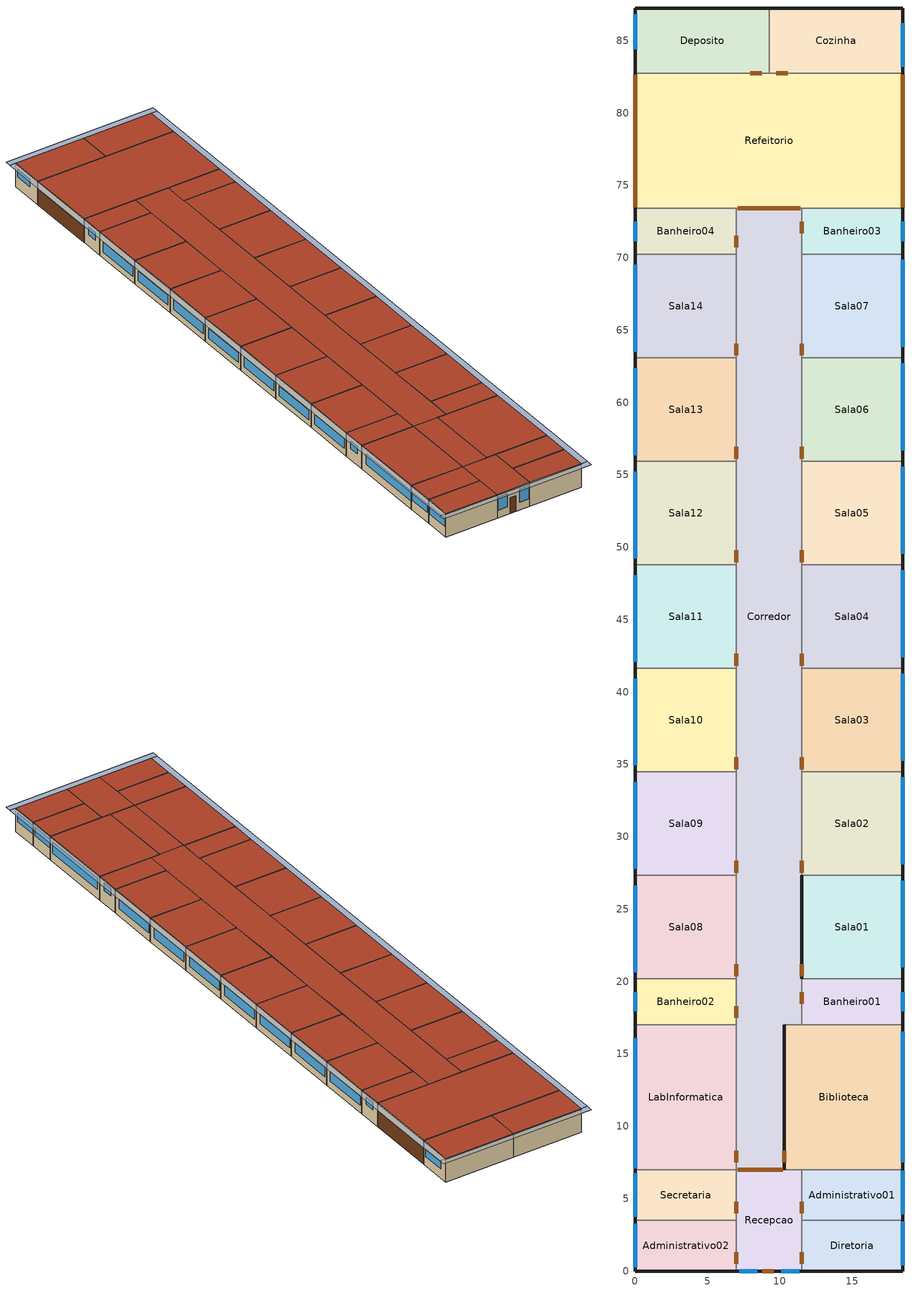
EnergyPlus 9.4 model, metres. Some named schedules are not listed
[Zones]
Administrativo01
 floor othersideconditionsmodel (Laje): 18.5,7 18.5,3.5 11.5,3.5 11.5,7 z0
 wall outside (Parede): 18.5,3.5 18.5,7 z0:3.2
 wall to Diretoria (Parede): 11.5,3.5 18.5,3.5 z0:3.2
 wall to Recepcao (Parede): 11.5,7 11.5,3.5 z0:3.2
 wall to Biblioteca (Parede): 18.5,7 11.5,7 z0:3.2
 window (VidroSimples): 18.5,3.91 18.5,6.91 z1.62:2.74
 door inside (PortaMadeira): 11.5,4.8 11.5,4 z0:2.1
 roof outside (Cobertura): 18.5,3.5 18.5,7 11.5,7 11.5,3.5 z3.2
Administrativo02
 floor othersideconditionsmodel (Laje): 7,3.5 7,0 0,0 0,3.5 z0
 wall outside (Parede): 0,3.5 0,0 7,0 z0:3.2
 wall to Recepcao (Parede): 7,0 7,3.5 z0:3.2
 wall to Secretaria (Parede): 7,3.5 0,3.5 z0:3.2
 window (VidroSimples): 0,3.25 0,0.25 z1.32:2.44
 door inside (PortaMadeira): 7,0.5 7,1.3 z0:2.1
 roof outside (Cobertura): 7,0 7,3.5 0,3.5 0,0 z3.2
Banheiro01
 floor othersideconditionsmodel (Laje): 18.5,20.18 18.5,17 11.5,17 11.5,20.18 z0
 wall outside (Parede): 18.5,17 18.5,20.18 z0:3.2
 wall to Biblioteca (Parede): 11.5,17 18.5,17 z0:3.2
 wall to Corredor (Parede): 11.5,20.18 11.5,17 z0:3.2
 wall to Sala01 (Parede): 18.5,20.18 11.5,20.18 z0:3.2
 window (VidroSimples): 18.5,17.93 18.5,19.25 z1.78:2.78
 door inside (PortaMadeira): 11.5,19.26 11.5,18.46 z0:2.1
 roof outside (Cobertura): 18.5,17 18.5,20.18 11.5,20.18 11.5,17 z3.2
Banheiro02
 floor othersideconditionsmodel (Laje): 7,20.18 7,17 0,17 0,20.18 z0
 wall outside (Parede): 0,20.18 0,17 z0:3.2
 wall to LabInformatica (Parede): 0,17 7,17 z0:3.2
 wall to Sala08 (Parede): 7,20.18 0,20.18 z0:3.2
 wall to Corredor (Parede): 7,17 7,20.18 z0:3.2
 window (VidroSimples): 0,19.25 0,17.93 z1.53:2.53
 door inside (PortaMadeira): 7,17.5 7,18.3 z0:2.1
 roof outside (Cobertura): 7,17 7,20.18 0,20.18 0,17 z3.2
Banheiro03
 floor othersideconditionsmodel (Laje): 18.5,73.41 18.5,70.23 11.5,70.23 11.5,73.41 z0
 wall outside (Parede): 18.5,70.23 18.5,73.41 z0:3.2
 wall to Sala07 (Parede): 11.5,70.23 18.5,70.23 z0:3.2
 wall to Corredor (Parede): 11.5,73.41 11.5,70.23 z0:3.2
 wall to Refeitorio (Parede): 18.5,73.41 11.5,73.41 z0:3.2
 window (VidroSimples): 18.5,71.16 18.5,72.48 z1.78:2.78
 door inside (PortaMadeira): 11.5,72.49 11.5,71.69 z0:2.1
 roof outside (Cobertura): 18.5,70.23 18.5,73.41 11.5,73.41 11.5,70.23 z3.2
Banheiro04
 floor othersideconditionsmodel (Laje): 7,73.41 7,70.23 0,70.23 0,73.41 z0
 wall outside (Parede): 0,73.41 0,70.23 z0:3.2
 wall to Sala14 (Parede): 0,70.23 7,70.23 z0:3.2
 wall to Refeitorio (Parede): 7,73.41 0,73.41 z0:3.2
 wall to Corredor (Parede): 7,70.23 7,73.41 z0:3.2
 window (VidroSimples): 0,72.48 0,71.16 z1.53:2.53
 door inside (PortaMadeira): 7,70.73 7,71.53 z0:2.1
 roof outside (Cobertura): 7,70.23 7,73.41 0,73.41 0,70.23 z3.2
Biblioteca
 floor othersideconditionsmodel (Laje): 18.5,17 18.5,7 10.3,7 10.3,17 z0
 wall outside (Parede): 18.5,7 18.5,17 / 10.3,17 10.3,7 z0:3.2
 wall to Corredor (Parede): 11.5,17 10.3,17 10.3,7 z0:3.2
 wall to Recepcao (Parede): 10.3,7 11.5,7 z0:3.2
 window (VidroSimples): 18.5,7.52 18.5,16.52 z1.19:2.69
 door inside (PortaMadeira): 10.3,8.3 10.3,7.5 z0:2.1
 roof outside (Cobertura): 18.5,7 18.5,17 10.3,17 10.3,7 z3.2
Corredor
 floor othersideconditionsmodel (Laje): 7,17 7,73.41 11.5,73.41 11.5,17 z0; 7,7 7,17 10.3,17 10.3,7 z0
 wall to Sala08 (Parede): 7,27.33 7,20.18 z0:3.2
 wall to Refeitorio (Parede): 11.5,73.41 7,73.41 z0:3.2
 wall to Sala04 (Parede): 11.5,41.63 11.5,48.78 z0:3.2
 wall to Sala01 (Parede): 11.5,20.18 11.5,27.33 z0:3.2
 wall to Sala12 (Parede): 7,55.93 7,48.78 z0:3.2
 wall to Recepcao (Parede): 7,7 10.3,7 z0:3.2
 wall to Sala11 (Parede): 7,48.78 7,41.63 z0:3.2
 wall to Sala10 (Parede): 7,41.63 7,34.48 z0:3.2
 wall to Sala07 (Parede): 11.5,63.08 11.5,70.23 z0:3.2
 wall to Sala02 (Parede): 11.5,27.33 11.5,34.48 z0:3.2
 wall to Sala06 (Parede): 11.5,55.93 11.5,63.08 z0:3.2
 wall to Sala05 (Parede): 11.5,48.78 11.5,55.93 z0:3.2
 wall to Sala03 (Parede): 11.5,34.48 11.5,41.63 z0:3.2
 wall to Sala09 (Parede): 7,34.48 7,27.33 z0:3.2
 wall to Sala13 (Parede): 7,63.08 7,55.93 z0:3.2
 wall to LabInformatica (Parede): 7,17 7,7 z0:3.2
 wall to Sala14 (Parede): 7,70.23 7,63.08 z0:3.2
 door inside (PortaMadeira): 7,21.18 7,20.38 / 11.4,73.41 7.1,73.41 / 11.5,41.83 11.5,42.63 / 11.5,20.38 11.5,21.18 / 7,49.78 7,48.98 / 7.1,7 10.2,7 / 7,42.63 7,41.83 / 7,35.48 7,34.68 / 11.5,63.28 11.5,64.08 / 11.5,27.53 11.5,28.33 / 11.5,56.13 11.5,56.93 / 11.5,48.98 11.5,49.78 / 11.5,34.68 11.5,35.48 / 7,28.33 7,27.53 / 7,56.93 7,56.13 / 7,8.3 7,7.5 / 7,64.08 7,63.28 z0:2.1
 roof outside (Cobertura): 11.5,17 11.5,73.41 7,73.41 7,17 z3.2; 10.3,7 10.3,17 7,17 7,7 z3.2
Cozinha
 floor othersideconditionsmodel (Laje): 18.5,87.26 18.5,82.76 9.25,82.76 9.25,87.26 z0
 wall outside (Parede): 18.5,82.76 18.5,87.26 9.25,87.26 z0:3.2
 wall to Deposito (Parede): 9.25,87.26 9.25,82.76 z0:3.2
 wall to Refeitorio (Parede): 9.25,82.76 18.5,82.76 z0:3.2
 window (VidroSimples): 18.5,83.2 18.5,86.2 z1.26:2.26
 door inside (PortaMadeira): 9.75,82.76 10.55,82.76 z0:2.1
 roof outside (Cobertura): 18.5,82.76 18.5,87.26 9.25,87.26 9.25,82.76 z3.2
Deposito
 floor othersideconditionsmodel (Laje): 9.25,87.26 9.25,82.76 0,82.76 0,87.26 z0
 wall outside (Parede): 9.25,87.26 0,87.26 0,82.76 z0:3.2
 wall to Refeitorio (Parede): 0,82.76 9.25,82.76 z0:3.2
 window (VidroSimples): 0,86.84 0,84.39 z1.6:2.6
 door inside (PortaMadeira): 7.95,82.76 8.75,82.76 z0:2.1
 roof outside (Cobertura): 9.25,82.76 9.25,87.26 0,87.26 0,82.76 z3.2
Diretoria
 floor othersideconditionsmodel (Laje): 18.5,3.5 18.5,0 11.5,0 11.5,3.5 z0
 wall outside (Parede): 11.5,0 18.5,0 18.5,3.5 z0:3.2
 wall to Recepcao (Parede): 11.5,3.5 11.5,0 z0:3.2
 window (VidroSimples): 18.5,0.41 18.5,3.41 z1.62:2.74
 door inside (PortaMadeira): 11.5,1.3 11.5,0.5 z0:2.1
 roof outside (Cobertura): 18.5,0 18.5,3.5 11.5,3.5 11.5,0 z3.2
LabInformatica
 floor othersideconditionsmodel (Laje): 7,17 7,7 0,7 0,17 z0
 wall outside (Parede): 0,17 0,7 z0:3.2
 wall to Secretaria (Parede): 0,7 7,7 z0:3.2
 window (VidroSimples): 0,16.09 0,7.09 z1.1:2.46
 roof outside (Cobertura): 7,7 7,17 0,17 0,7 z3.2
Recepcao
 floor othersideconditionsmodel (Laje): 11.5,7 11.5,0 7,0 7,7 z0
 wall outside (Parede): 7,0 11.5,0 z0:3.2
 wall to Secretaria (Parede): 7,7 7,3.5 z0:3.2
 window (VidroSimples): 10.1,0 11.34,0 / 7.19,0 8.43,0 z1.04:2.79
 door (PortaMadeira): 8.79,0 9.59,0 z0:2.1
 door inside (PortaMadeira): 7,4.8 7,4 z0:2.1
 roof outside (Cobertura): 11.5,0 11.5,7 7,7 7,0 z3.2
Refeitorio
 floor othersideconditionsmodel (Laje): 18.5,82.76 18.5,73.41 0,73.41 0,82.76 z0
 wall outside (Parede): 0,82.76 0,73.41 / 18.5,73.41 18.5,82.76 z0:3.2
 door (PortaMadeira): 0,82.66 0,73.51 / 18.5,73.51 18.5,82.66 z0:2.1
 door inside (PortaMadeira): 8.75,82.76 7.95,82.76 z0:2.1
 roof outside (Cobertura): 18.5,73.41 18.5,82.76 0,82.76 0,73.41 z3.2
Sala01
 floor othersideconditionsmodel (Laje): 18.5,27.33 18.5,20.18 11.5,20.18 11.5,27.33 z0
 wall outside (Parede): 18.5,20.18 18.5,27.33 / 11.5,27.33 11.5,20.18 z0:3.2
 wall to Sala02 (Parede): 18.5,27.33 11.5,27.33 z0:3.2
 window (VidroSimples): 18.5,20.97 18.5,26.97 z0.96:2.26
 roof outside (Cobertura): 18.5,20.18 18.5,27.33 11.5,27.33 11.5,20.18 z3.2
Sala02
 floor othersideconditionsmodel (Laje): 18.5,34.48 18.5,27.33 11.5,27.33 11.5,34.48 z0
 wall outside (Parede): 18.5,27.33 18.5,34.48 z0:3.2
 wall to Sala03 (Parede): 18.5,34.48 11.5,34.48 z0:3.2
 window (VidroSimples): 18.5,28.12 18.5,34.12 z0.96:2.26
 roof outside (Cobertura): 18.5,27.33 18.5,34.48 11.5,34.48 11.5,27.33 z3.2
Sala03
 floor othersideconditionsmodel (Laje): 18.5,41.63 18.5,34.48 11.5,34.48 11.5,41.63 z0
 wall outside (Parede): 18.5,34.48 18.5,41.63 z0:3.2
 wall to Sala04 (Parede): 18.5,41.63 11.5,41.63 z0:3.2
 window (VidroSimples): 18.5,35.27 18.5,41.27 z0.96:2.26
 roof outside (Cobertura): 18.5,34.48 18.5,41.63 11.5,41.63 11.5,34.48 z3.2
Sala04
 floor othersideconditionsmodel (Laje): 18.5,48.78 18.5,41.63 11.5,41.63 11.5,48.78 z0
 wall outside (Parede): 18.5,41.63 18.5,48.78 z0:3.2
 wall to Sala05 (Parede): 18.5,48.78 11.5,48.78 z0:3.2
 window (VidroSimples): 18.5,42.42 18.5,48.42 z0.96:2.26
 roof outside (Cobertura): 18.5,41.63 18.5,48.78 11.5,48.78 11.5,41.63 z3.2
Sala05
 floor othersideconditionsmodel (Laje): 18.5,55.93 18.5,48.78 11.5,48.78 11.5,55.93 z0
 wall outside (Parede): 18.5,48.78 18.5,55.93 z0:3.2
 wall to Sala06 (Parede): 18.5,55.93 11.5,55.93 z0:3.2
 window (VidroSimples): 18.5,49.57 18.5,55.57 z0.96:2.26
 roof outside (Cobertura): 18.5,48.78 18.5,55.93 11.5,55.93 11.5,48.78 z3.2
Sala06
 floor othersideconditionsmodel (Laje): 18.5,63.08 18.5,55.93 11.5,55.93 11.5,63.08 z0
 wall outside (Parede): 18.5,55.93 18.5,63.08 z0:3.2
 wall to Sala07 (Parede): 18.5,63.08 11.5,63.08 z0:3.2
 window (VidroSimples): 18.5,56.72 18.5,62.72 z0.96:2.26
 roof outside (Cobertura): 18.5,55.93 18.5,63.08 11.5,63.08 11.5,55.93 z3.2
Sala07
 floor othersideconditionsmodel (Laje): 18.5,70.23 18.5,63.08 11.5,63.08 11.5,70.23 z0
 wall outside (Parede): 18.5,63.08 18.5,70.23 z0:3.2
 window (VidroSimples): 18.5,63.87 18.5,69.87 z0.96:2.26
 roof outside (Cobertura): 18.5,63.08 18.5,70.23 11.5,70.23 11.5,63.08 z3.2
Sala08
 floor othersideconditionsmodel (Laje): 7,27.33 7,20.18 0,20.18 0,27.33 z0
 wall outside (Parede): 0,27.33 0,20.18 z0:3.2
 wall to Sala09 (Parede): 7,27.33 0,27.33 z0:3.2
 window (VidroSimples): 0,26.63 0,20.63 z0.8:2.1
 roof outside (Cobertura): 7,20.18 7,27.33 0,27.33 0,20.18 z3.2
Sala09
 floor othersideconditionsmodel (Laje): 7,34.48 7,27.33 0,27.33 0,34.48 z0
 wall outside (Parede): 0,34.48 0,27.33 z0:3.2
 wall to Sala10 (Parede): 7,34.48 0,34.48 z0:3.2
 window (VidroSimples): 0,33.78 0,27.78 z0.8:2.1
 roof outside (Cobertura): 7,27.33 7,34.48 0,34.48 0,27.33 z3.2
Sala10
 floor othersideconditionsmodel (Laje): 7,41.63 7,34.48 0,34.48 0,41.63 z0
 wall outside (Parede): 0,41.63 0,34.48 z0:3.2
 wall to Sala11 (Parede): 7,41.63 0,41.63 z0:3.2
 window (VidroSimples): 0,40.93 0,34.93 z0.8:2.1
 roof outside (Cobertura): 7,34.48 7,41.63 0,41.63 0,34.48 z3.2
Sala11
 floor othersideconditionsmodel (Laje): 7,48.78 7,41.63 0,41.63 0,48.78 z0
 wall outside (Parede): 0,48.78 0,41.63 z0:3.2
 wall to Sala12 (Parede): 7,48.78 0,48.78 z0:3.2
 window (VidroSimples): 0,48.08 0,42.08 z0.8:2.1
 roof outside (Cobertura): 7,41.63 7,48.78 0,48.78 0,41.63 z3.2
Sala12
 floor othersideconditionsmodel (Laje): 7,55.93 7,48.78 0,48.78 0,55.93 z0
 wall outside (Parede): 0,55.93 0,48.78 z0:3.2
 wall to Sala13 (Parede): 7,55.93 0,55.93 z0:3.2
 window (VidroSimples): 0,55.23 0,49.23 z0.8:2.1
 roof outside (Cobertura): 7,48.78 7,55.93 0,55.93 0,48.78 z3.2
Sala13
 floor othersideconditionsmodel (Laje): 7,63.08 7,55.93 0,55.93 0,63.08 z0
 wall outside (Parede): 0,63.08 0,55.93 z0:3.2
 wall to Sala14 (Parede): 7,63.08 0,63.08 z0:3.2
 window (VidroSimples): 0,62.38 0,56.38 z0.8:2.1
 roof outside (Cobertura): 7,55.93 7,63.08 0,63.08 0,55.93 z3.2
Sala14
 floor othersideconditionsmodel (Laje): 7,70.23 7,63.08 0,63.08 0,70.23 z0
 wall outside (Parede): 0,70.23 0,63.08 z0:3.2
 window (VidroSimples): 0,69.53 0,63.53 z0.8:2.1
 roof outside (Cobertura): 7,63.08 7,70.23 0,70.23 0,63.08 z3.2
Secretaria
 floor othersideconditionsmodel (Laje): 7,7 7,3.5 0,3.5 0,7 z0
 wall outside (Parede): 0,7 0,3.5 z0:3.2
 window (VidroSimples): 0,6.75 0,3.75 z1.32:2.44
 roof outside (Cobertura): 7,3.5 7,7 0,7 0,3.5 z3.2
shading: 19.3,0 19.3,87.26 18.5,87.26 18.5,0 z3.2; 0,0 0,87.26 -0.8,87.26 -0.8,0 z3.2; 19.3,-0.8 19.3,0 -0.8,0 -0.8,-0.8 z3.2; 19.3,87.26 19.3,88.06 -0.8,88.06 -0.8,87.26 z3.2
[Building]
Educational: North Axis {deg}=0; Terrain=City; Loads Convergence Tolerance Value {W}=0.04; Temperature Convergence Tolerance Value {deltaC}=0.4; Solar Distribution=FullInteriorAndExteriorWithReflections; Maximum Number of Warmup Days=25; Minimum Number of Warmup Days=6
[Site:Location]
Florianopolis: Latitude {deg}=-27.6; Longitude {deg}=-48.55; Time Zone {hr}=-3; Elevation {m}=2
[SizingPeriod:WeatherFileDays]
Anual: Begin Month=1; Begin Day of Month=1; End Month=12; End Day of Month=31; Day of Week for Start Day=Monday; Use Weather File Daylight Saving Period=No; Use Weather File Rain and Snow Indicators=No
[Site:GroundTemperature:Undisturbed:FiniteDifference]
FiniteDiff: 1.5, 1250, 1500, 30, 50, 0.4
[Site:GroundDomain:Slab]
GroundDomain: 10, 1, 5, 1.5, 1250, 1500, 30, 50, Site:GroundTemperature:Undisturbed:FiniteDifference, FiniteDiff, 0.4, GroundCoupledOSCM, OnGrade, No, Full, No, Timestep, 1.6, 6
[Material] Thermal Absorptance=0.9
Name | Roughness | Thickness {m} | Conductivity {W/m-K} | Density {kg/m3} | Specific Heat {J/kg-K} | Solar Absorptance | Visible Absorptance
argamassa_interna | Rough | 0.025 | 1.15 | 2000 | 1000 | 0.5 | 0.5
argamassa_laje_pre-moldada | Rough | 0.01 | 1.15 | 2000 | 1000 | 0.2 | 0.2
Ceramica telha pre-moldada | Rough | 0.01 | 1.05 | 2000 | 920 | 0.65 | 0.65
Ceramica_laje_tavela(24x7x20) | Rough | 0.012 | 1.05 | 2000 | 920 | 0.7 | 0.7
Ceramica_tijolo(14x19x29) | Rough | 0.0165 | 0.9 | 1600 | 920 | 0.7 | 0.7
ConcretoLajeMacica | Rough | 0.1 | 1.15 | 2200 | 1000 | 0.7 | 0.7
Concreto_laje_pre-moldada | Rough | 0.04 | 1.75 | 2200 | 1000 | 0.7 | 0.7
ContrapisoLaje2cm | Rough | 0.02 | 1.15 | 2000 | 1000 | 0.7 | 0.7
Madeira30mm | MediumRough | 0.03 | 0.29 | 800 | 1340 | 0.7 | 0.7
Piso_ceramico | Rough | 0.0075 | 1.05 | 2000 | 920 | 0.4 | 0.4
[Material:AirGap]
Name | Thermal Resistance {m2-K/W}
Camara_ar(atico_telhado) | 0.21
Camara_ar_laje(tavela) | 0.81
Camara_ar_tijolo(14x19x29) | 0.297
[WindowMaterial:SimpleGlazingSystem]
VidFS0.87: U-Factor {W/m2-K}=5.7; Solar Heat Gain Coefficient=0.87
[Construction]
Cobertura: Ceramica telha pre-moldada, Camara_ar(atico_telhado), Concreto_laje_pre-moldada, Ceramica_laje_tavela(24x7x20), Camara_ar_laje(tavela), Ceramica_laje_tavela(24x7x20), argamassa_laje_pre-moldada
Laje: ConcretoLajeMacica, ContrapisoLaje2cm, Piso_ceramico
Parede: argamassa_interna, Ceramica_tijolo(14x19x29), Camara_ar_tijolo(14x19x29), Ceramica_tijolo(14x19x29), argamassa_interna
PortaMadeira: Madeira30mm
VidroSimples: VidFS0.87
[Zone]
Administrativo01; Administrativo02; Banheiro01; Banheiro02; Banheiro03; Banheiro04; Biblioteca; Corredor; Cozinha; Deposito; Diretoria; LabInformatica; Recepcao; Refeitorio; Sala01; Sala02; Sala03; Sala04; Sala05; Sala06; Sala07; Sala08; Sala09; Sala10; Sala11; Sala12; Sala13; Sala14; Secretaria
[SurfaceProperty:OtherSideConditionsModel]
GroundCoupledOSCM: Type of Modeling=GroundCoupledSurface
[People] Fraction Radiant=0.3
Name | Zone or ZoneList | Number of People Schedule | Number of People Calculation Method | Number of People | Activity Level Schedule | People per Zone Floor Area {person/m2}
Ocupacao_Administrativo01 | Administrativo01 | Sch_OcupAdm | People | 3 | Sch_AtivAdm
Ocupacao_Administrativo02 | Administrativo02 | Sch_OcupAdm | People | 3 | Sch_AtivAdm
Ocupacao_Biblioteca | Biblioteca | Sch_OcupSala8 | People | 18 | Sch_AtivSala
Ocupacao_Diretoria | Diretoria | Sch_OcupAdm | People | 3 | Sch_AtivAdm
Ocupacao_LabInformatica | LabInformatica | Sch_OcupSala8 | People | 20 | Sch_AtivSala
Ocupacao_Sala01 | Sala01 | Sch_OcupSala8 | People/Area |  | Sch_AtivSala | =$STU
Ocupacao_Sala02 | Sala02 | Sch_OcupSala8 | People/Area |  | Sch_AtivSala | =$STU
Ocupacao_Sala03 | Sala03 | Sch_OcupSala8 | People/Area |  | Sch_AtivSala | =$STU
Ocupacao_Sala04 | Sala04 | Sch_OcupSala8 | People/Area |  | Sch_AtivSala | =$STU
Ocupacao_Sala05 | Sala05 | Sch_OcupSala8 | People/Area |  | Sch_AtivSala | =$STU
Ocupacao_Sala06 | Sala06 | Sch_OcupSala8 | People/Area |  | Sch_AtivSala | =$STU
Ocupacao_Sala07 | Sala07 | Sch_OcupSala8 | People/Area |  | Sch_AtivSala | =$STU
Ocupacao_Sala08 | Sala08 | Sch_OcupSala8 | People/Area |  | Sch_AtivSala | =$STU
Ocupacao_Sala09 | Sala09 | Sch_OcupSala8 | People/Area |  | Sch_AtivSala | =$STU
Ocupacao_Sala10 | Sala10 | Sch_OcupSala8 | People/Area |  | Sch_AtivSala | =$STU
Ocupacao_Sala11 | Sala11 | Sch_OcupSala8 | People/Area |  | Sch_AtivSala | =$STU
Ocupacao_Sala12 | Sala12 | TempVentilacao | People/Area |  | Sch_AtivSala | =$STU
Ocupacao_Sala13 | Sala13 | Sch_OcupSala8 | People/Area |  | Sch_AtivSala | =$STU
Ocupacao_Sala14 | Sala14 | Sch_OcupSala8 | People/Area |  | Sch_AtivSala | =$STU
Ocupacao_Secretaria | Secretaria | Sch_OcupAdm | People | 3 | Sch_AtivAdm
[Lights]
IlumCozinha: Zone or ZoneList=Cozinha; Schedule=Sch_IlumAdm; Design Level Calculation Method=Watts/Area; Watts per Zone Floor Area {W/m2}==$LPD; Fraction Replaceable=1; Return Air Fraction Calculated from Plenum Temperature=No
[ElectricEquipment]
EquipamentosCozinha: Zone or ZoneList=Cozinha; Schedule=Sch_OcupAdm; Design Level Calculation Method=Watts/Area; Watts per Zone Floor Area {W/m2}==$EPD; Fraction Latent=0; Fraction Radiant=0.3; Fraction Lost=0
[HVACTemplate:Thermostat]
Termostato: Constant Heating Setpoint {C}=18; Constant Cooling Setpoint {C}=26
[HVACTemplate:Zone:IdealLoadsAirSystem] Template Thermostat=Termostato; Maximum Heating Supply Air Temperature {C}=50; Minimum Cooling Supply Air Temperature {C}=12; Maximum Heating Supply Air Humidity Ratio {kgWater/kgDryAir}=0.0156; Minimum Cooling Supply Air Humidity Ratio {kgWater/kgDryAir}=0.0077; Heating Limit=NoLimit; Cooling Limit=NoLimit; Dehumidification Control Type=None; Cooling Sensible Heat Ratio=0.7; Humidification Control Type=None; Outdoor Air Method=None; Demand Controlled Ventilation Type=None; Outdoor Air Economizer Type=NoEconomizer; Heat Recovery Type=None; Sensible Heat Recovery Effectiveness=0.7; Latent Heat Recovery Effectiveness=0.65
Name | System Availability Schedule
Administrativo01 | HVAC_Administrativo01
Administrativo02 | HVAC_Administrativo02
Biblioteca | HVAC_Biblioteca
Diretoria | HVAC_Diretoria
LabInformatica | HVAC_LabInformatica
Sala01 | HVAC_Sala01
Sala02 | HVAC_Sala02
Sala03 | HVAC_Sala03
Sala04 | HVAC_Sala04
Sala05 | HVAC_Sala05
Sala06 | HVAC_Sala06
Sala07 | HVAC_Sala07
Sala08 | HVAC_Sala08
Sala09 | HVAC_Sala09
Sala10 | HVAC_Sala10
Sala11 | HVAC_Sala11
Sala12 | HVAC_Sala12
Sala13 | HVAC_Sala13
Sala14 | HVAC_Sala14
Secretaria | HVAC_Secretaria
[EnergyManagementSystem:Sensor]
Name | Output:Variable or Output:Meter Index Key | Output:Variable or Output:Meter
Temp_Sala01 | Sala01 | Zone Operative Temperature
Temp_Sala02 | Sala02 | Zone Operative Temperature
Temp_Sala03 | Sala03 | Zone Operative Temperature
Temp_Sala04 | Sala04 | Zone Operative Temperature
Temp_Sala05 | Sala05 | Zone Operative Temperature
Temp_Sala06 | Sala06 | Zone Operative Temperature
Temp_Sala07 | Sala07 | Zone Operative Temperature
Temp_Sala08 | Sala08 | Zone Operative Temperature
Temp_Sala09 | Sala09 | Zone Operative Temperature
Temp_Sala10 | Sala10 | Zone Operative Temperature
Temp_Sala11 | Sala11 | Zone Operative Temperature
Temp_Sala12 | Sala12 | Zone Operative Temperature
Temp_Sala13 | Sala13 | Zone Operative Temperature
Temp_Sala14 | Sala14 | Zone Operative Temperature
Temp_LabInformatica | LabInformatica | Zone Operative Temperature
Temp_Biblioteca | Biblioteca | Zone Operative Temperature
Temp_Administrativo01 | Administrativo01 | Zone Operative Temperature
Temp_Administrativo02 | Administrativo02 | Zone Operative Temperature
Temp_Diretoria | Diretoria | Zone Operative Temperature
Temp_Secretaria | Secretaria | Zone Operative Temperature
Ocupacao_Sala01 | Ocupacao_Sala01 | People Occupant Count
Ocupacao_Sala02 | Ocupacao_Sala02 | People Occupant Count
Ocupacao_Sala03 | Ocupacao_Sala03 | People Occupant Count
Ocupacao_Sala04 | Ocupacao_Sala04 | People Occupant Count
Ocupacao_Sala05 | Ocupacao_Sala05 | People Occupant Count
Ocupacao_Sala06 | Ocupacao_Sala06 | People Occupant Count
Ocupacao_Sala07 | Ocupacao_Sala07 | People Occupant Count
Ocupacao_Sala08 | Ocupacao_Sala08 | People Occupant Count
Ocupacao_Sala09 | Ocupacao_Sala09 | People Occupant Count
Ocupacao_Sala10 | Ocupacao_Sala10 | People Occupant Count
Ocupacao_Sala11 | Ocupacao_Sala11 | People Occupant Count
Ocupacao_Sala12 | Ocupacao_Sala12 | People Occupant Count
Ocupacao_Sala13 | Ocupacao_Sala13 | People Occupant Count
Ocupacao_Sala14 | Ocupacao_Sala14 | People Occupant Count
Ocupacao_LabInformatica | Ocupacao_LabInformatica | People Occupant Count
Ocupacao_Biblioteca | Ocupacao_Biblioteca | People Occupant Count
Ocupacao_Administrativo01 | Ocupacao_Administrativo01 | People Occupant Count
Ocupacao_Administrativo02 | Ocupacao_Administrativo02 | People Occupant Count
Ocupacao_Diretoria | Ocupacao_Diretoria | People Occupant Count
Ocupacao_Secretaria | Ocupacao_Secretaria | People Occupant Count
Temp_Ext | Environment | Site Outdoor Air Drybulb Temperature
Tar_Sala01 | Sala01 | Zone Mean Air Temperature
Tar_Sala02 | Sala02 | Zone Mean Air Temperature
Tar_Sala03 | Sala03 | Zone Mean Air Temperature
Tar_Sala04 | Sala04 | Zone Mean Air Temperature
Tar_Sala05 | Sala05 | Zone Mean Air Temperature
Tar_Sala06 | Sala06 | Zone Mean Air Temperature
Tar_Sala07 | Sala07 | Zone Mean Air Temperature
Tar_Sala08 | Sala08 | Zone Mean Air Temperature
Tar_Sala09 | Sala09 | Zone Mean Air Temperature
Tar_Sala10; Tar_Sala11 | Sala11 | Zone Mean Air Temperature
Tar_Sala12 | Sala12 | Zone Mean Air Temperature
Tar_Sala13 | Sala13 | Zone Mean Air Temperature
Tar_Sala14 | Sala14 | Zone Mean Air Temperature
Tar_LabInformatica | LabInformatica | Zone Mean Air Temperature
Tar_Biblioteca | Biblioteca | Zone Mean Air Temperature
Tar_Administrativo01 | Administrativo01 | Zone Mean Air Temperature
Tar_Administrativo02 | Administrativo02 | Zone Mean Air Temperature
Tar_Diretoria | Diretoria | Zone Mean Air Temperature
Tar_Secretaria | Secretaria | Zone Mean Air Temperature
Sensor_HVACS01 | HVAC_Sala01 | Schedule Value
Sensor_HVACS02 | HVAC_Sala02 | Schedule Value
Sensor_HVACS03 | HVAC_Sala03 | Schedule Value
Sensor_HVACS04 | HVAC_Sala04 | Schedule Value
Sensor_HVACS05 | HVAC_Sala05 | Schedule Value
Sensor_HVACS06 | HVAC_Sala06 | Schedule Value
Sensor_HVACS07 | HVAC_Sala07 | Schedule Value
Sensor_HVACS08 | HVAC_Sala08 | Schedule Value
Sensor_HVACS09 | HVAC_Sala09 | Schedule Value
Sensor_HVACS10 | HVAC_Sala10 | Schedule Value
Sensor_HVACS11 | HVAC_Sala11 | Schedule Value
Sensor_HVACS12 | HVAC_Sala12 | Schedule Value
Sensor_HVACS13 | HVAC_Sala13 | Schedule Value
Sensor_HVACS14 | HVAC_Sala14 | Schedule Value
Sensor_HVACLabInformatica | HVAC_LabInformatica | Schedule Value
Sensor_HVACBiblioteca | HVAC_Biblioteca | Schedule Value
Sensor_HVACAdministrativo01 | HVAC_Administrativo01 | Schedule Value
Sensor_HVACAdministrativo02 | HVAC_Administrativo02 | Schedule Value
Sensor_HVACDiretoria | HVAC_Diretoria | Schedule Value
Sensor_HVACSecretaria | HVAC_Secretaria | Schedule Value
[EnergyManagementSystem:Actuator] Actuated Component Type=Schedule:Constant; Actuated Component Control Type=Schedule Value
Name | Actuated Component Unique
Controle_HVAC_Sala01 | HVAC_Sala01
Controle_HVAC_Sala02 | HVAC_Sala02
Controle_HVAC_Sala03 | HVAC_Sala03
Controle_HVAC_Sala04 | HVAC_Sala04
Controle_HVAC_Sala05 | HVAC_Sala05
Controle_HVAC_Sala06 | HVAC_Sala06
Controle_HVAC_Sala07 | HVAC_Sala07
Controle_HVAC_Sala08 | HVAC_Sala08
Controle_HVAC_Sala09; Controle_HVAC_Sala10 | HVAC_Sala09
Controle_HVAC_Sala11 | HVAC_Sala11
Controle_HVAC_Sala12 | HVAC_Sala12
Controle_HVAC_Sala13 | HVAC_Sala13
Controle_HVAC_Sala14 | HVAC_Sala14
Controle_HVAC_Biblioteca | HVAC_Biblioteca
Controle_HVAC_LabInformatica | HVAC_LabInformatica
Controle_HVAC_Secretaria | HVAC_Secretaria
Controle_HVAC_Diretoria | HVAC_Diretoria
Controle_HVAC_Administrativo01 | HVAC_Administrativo01
Controle_HVAC_Administrativo02 | HVAC_Administrativo02
Controle_VN_Sala01 | VN_Sala01
Controle_VN_Sala02 | VN_Sala02
Controle_VN_Sala03 | VN_Sala03
Controle_VN_Sala04 | VN_Sala04
Controle_VN_Sala05 | VN_Sala05
Controle_VN_Sala06 | VN_Sala06
Controle_VN_Sala07 | VN_Sala07
Controle_VN_Sala08 | VN_Sala08
Controle_VN_Sala09 | VN_Sala09
Controle_VN_Sala10 | VN_Sala10
Controle_VN_Sala11 | VN_Sala11
Controle_VN_Sala12 | VN_Sala12
Controle_VN_Sala13 | VN_Sala13
Controle_VN_Sala14 | VN_Sala14
Controle_VN_Biblioteca | VN_Biblioteca
Controle_VN_LabInformatica | VN_LabInformatica
Controle_VN_Secretaria | VN_Secretaria
Controle_VN_Diretoria | VN_Diretoria
Controle_VN_Administrativo01 | VN_Administrativo01
Controle_VN_Administrativo02 | VN_Administrativo02
[EnergyManagementSystem:ProgramCallingManager]
Meu Controle HVAC: BeginTimestepBeforePredictor; CompSala01Ativo; CompSala02Ativo; CompSala03Ativo; CompSala04Ativo; CompSala05Ativo; CompSala06Ativo; CompSala07Ativo; CompSala08Ativo; CompSala09Ativo; CompSala10Ativo; CompSala11Ativo; CompSala12Ativo; CompSala13Ativo; CompSala14Ativo; CompSecretariaAtivo; CompAdministrativo01Ativo; CompAdministrativo02Ativo; CompBibliotecaAtivo; CompDiretoriaAtivo; CompLabInformaticaAtivo
[EnergyManagementSystem:Program]
CompSala01Ativo: SET Temp_Conf = ((Temp_Sala01 >= 26) || (Temp_Sala01 <= 16)); IF (Ocupacao_Sala01 > 0) && (Temp_Conf == 1); Set Controle_HVAC_Sala01 = 1; Set Controle_VN_Sala01 = 0; ELSEIF ((Ocupacao_Sala01 > 0) && (Sensor_HVACS01 > 0)); Set Controle_HVAC_Sala01 = 1; Set Controle_VN_Sala01 = 0; ELSEIF (Ocupacao_Sala01 > 0); Set Controle_HVAC_Sala01 = 0; IF ((Temp_Ext<Tar_Sala01) && (Temp_Ext>19)); Set Controle_VN_Sala01 = 1; ELSEIF ((Temp_Ext>Tar_Sala01) && (Temp_Ext>19)); Set Controle_VN_Sala01 = 0; ELSEIF (Temp_Ext<19); Set Controle_VN_Sala01 = 0; ENDIF; ELSEIF (Ocupacao_Sala01 == 0); Set Controle_HVAC_Sala01 = 0; Set Controle_VN_Sala01 = 0; ENDIF
CompSala02Ativo: SET Temp_Conf = ((Temp_Sala02 >= 26) || (Temp_Sala02 <= 16)); IF (Ocupacao_Sala02 > 0) && (Temp_Conf == 1); Set Controle_HVAC_Sala02 = 1; Set Controle_VN_Sala02 = 0; ELSEIF ((Ocupacao_Sala02 > 0) && (Sensor_HVACS02 > 0)); Set Controle_HVAC_Sala02 = 1; Set Controle_VN_Sala02 = 0; ELSEIF (Ocupacao_Sala02 > 0); Set Controle_HVAC_Sala02 = 0; IF ((Temp_Ext<Tar_Sala02) && (Temp_Ext>19)); Set Controle_VN_Sala02 = 1; ELSEIF ((Temp_Ext>Tar_Sala02) && (Temp_Ext>19)); Set Controle_VN_Sala02 = 0; ELSEIF (Temp_Ext<19); Set Controle_VN_Sala02 = 0; ENDIF; ELSEIF (Ocupacao_Sala02 == 0); Set Controle_HVAC_Sala02 = 0; Set Controle_VN_Sala02 = 0; ENDIF
CompSala03Ativo: SET Temp_Conf = ((Temp_Sala03 >= 26) || (Temp_Sala03 <= 16)); IF (Ocupacao_Sala03 > 0) && (Temp_Conf == 1); Set Controle_HVAC_Sala03 = 1; Set Controle_VN_Sala03 = 0; ELSEIF ((Ocupacao_Sala03 > 0) && (Sensor_HVACS03 > 0)); Set Controle_HVAC_Sala03 = 1; Set Controle_VN_Sala03 = 0; ELSEIF (Ocupacao_Sala03 > 0); Set Controle_HVAC_Sala03 = 0; IF ((Temp_Ext<Tar_Sala03) && (Temp_Ext>19)); Set Controle_VN_Sala03 = 1; ELSEIF ((Temp_Ext>Tar_Sala03) && (Temp_Ext>19)); Set Controle_VN_Sala03 = 0; ELSEIF (Temp_Ext<19); Set Controle_VN_Sala03 = 0; ENDIF; ELSEIF (Ocupacao_Sala03 == 0); Set Controle_HVAC_Sala03 = 0; Set Controle_VN_Sala03 = 0; ENDIF
CompSala04Ativo: SET Temp_Conf = ((Temp_Sala04 >= 26) || (Temp_Sala04 <= 16)); IF (Ocupacao_Sala04 > 0) && (Temp_Conf == 1); Set Controle_HVAC_Sala04 = 1; Set Controle_VN_Sala04 = 0; ELSEIF ((Ocupacao_Sala04 > 0) && (Sensor_HVACS04 > 0)); Set Controle_HVAC_Sala04 = 1; Set Controle_VN_Sala04 = 0; ELSEIF (Ocupacao_Sala04 > 0); Set Controle_HVAC_Sala04 = 0; IF ((Temp_Ext<Tar_Sala04) && (Temp_Ext>19)); Set Controle_VN_Sala04 = 1; ELSEIF ((Temp_Ext>Tar_Sala04) && (Temp_Ext>19)); Set Controle_VN_Sala04 = 0; ELSEIF (Temp_Ext<19); Set Controle_VN_Sala04 = 0; ENDIF; ELSEIF (Ocupacao_Sala04 == 0); Set Controle_HVAC_Sala04 = 0; Set Controle_VN_Sala04 = 0; ENDIF
CompSala05Ativo: SET Temp_Conf = ((Temp_Sala05 >= 26) || (Temp_Sala05 <= 16)); IF (Ocupacao_Sala05 > 0) && (Temp_Conf == 1); Set Controle_HVAC_Sala05 = 1; Set Controle_VN_Sala05 = 0; ELSEIF ((Ocupacao_Sala05 > 0) && (Sensor_HVACS05 > 0)); Set Controle_HVAC_Sala05 = 1; Set Controle_VN_Sala05 = 0; ELSEIF (Ocupacao_Sala05 > 0); Set Controle_HVAC_Sala05 = 0; IF ((Temp_Ext<Tar_Sala05) && (Temp_Ext>19)); Set Controle_VN_Sala05 = 1; ELSEIF ((Temp_Ext>Tar_Sala05) && (Temp_Ext>19)); Set Controle_VN_Sala05 = 0; ELSEIF (Temp_Ext<19); Set Controle_VN_Sala05 = 0; ENDIF; ELSEIF (Ocupacao_Sala05 == 0); Set Controle_HVAC_Sala05 = 0; Set Controle_VN_Sala05 = 0; ENDIF
CompSala06Ativo: SET Temp_Conf = ((Temp_Sala06 >= 26) || (Temp_Sala06 <= 16)); IF (Ocupacao_Sala06 > 0) && (Temp_Conf == 1); Set Controle_HVAC_Sala06 = 1; Set Controle_VN_Sala06 = 0; ELSEIF ((Ocupacao_Sala06 > 0) && (Sensor_HVACS06 > 0)); Set Controle_HVAC_Sala06 = 1; Set Controle_VN_Sala06 = 0; ELSEIF (Ocupacao_Sala06 > 0); Set Controle_HVAC_Sala06 = 0; IF ((Temp_Ext<Tar_Sala06) && (Temp_Ext>19)); Set Controle_VN_Sala06 = 1; ELSEIF ((Temp_Ext>Tar_Sala06) && (Temp_Ext>19)); Set Controle_VN_Sala06 = 0; ELSEIF (Temp_Ext<19); Set Controle_VN_Sala06 = 0; ENDIF; ELSEIF (Ocupacao_Sala06 == 0); Set Controle_HVAC_Sala06 = 0; Set Controle_VN_Sala06 = 0; ENDIF
CompSala07Ativo: SET Temp_Conf = ((Temp_Sala07 >= 26) || (Temp_Sala07 <= 16)); IF (Ocupacao_Sala07 > 0) && (Temp_Conf == 1); Set Controle_HVAC_Sala07 = 1; Set Controle_VN_Sala07 = 0; ELSEIF ((Ocupacao_Sala07 > 0) && (Sensor_HVACS07 > 0)); Set Controle_HVAC_Sala07 = 1; Set Controle_VN_Sala07 = 0; ELSEIF (Ocupacao_Sala07 > 0); Set Controle_HVAC_Sala07 = 0; IF ((Temp_Ext<Tar_Sala07) && (Temp_Ext>19)); Set Controle_VN_Sala07 = 1; ELSEIF ((Temp_Ext>Tar_Sala07) && (Temp_Ext>19)); Set Controle_VN_Sala07 = 0; ELSEIF (Temp_Ext<19); Set Controle_VN_Sala07 = 0; ENDIF; ELSEIF (Ocupacao_Sala07 == 0); Set Controle_HVAC_Sala07 = 0; Set Controle_VN_Sala07 = 0; ENDIF
CompSala08Ativo: SET Temp_Conf = ((Temp_Sala08 >= 26) || (Temp_Sala08 <= 16)); IF (Ocupacao_Sala08 > 0) && (Temp_Conf == 1); Set Controle_HVAC_Sala08 = 1; Set Controle_VN_Sala08 = 0; ELSEIF ((Ocupacao_Sala08 > 0) && (Sensor_HVACS08 > 0)); Set Controle_HVAC_Sala08 = 1; Set Controle_VN_Sala08 = 0; ELSEIF (Ocupacao_Sala08 > 0); Set Controle_HVAC_Sala08 = 0; IF ((Temp_Ext<Tar_Sala08) && (Temp_Ext>19)); Set Controle_VN_Sala08 = 1; ELSEIF ((Temp_Ext>Tar_Sala08) && (Temp_Ext>19)); Set Controle_VN_Sala08 = 0; ELSEIF (Temp_Ext<19); Set Controle_VN_Sala08 = 0; ENDIF; ELSEIF (Ocupacao_Sala08 == 0); Set Controle_HVAC_Sala08 = 0; Set Controle_VN_Sala08 = 0; ENDIF
CompSala09Ativo: SET Temp_Conf = ((Temp_Sala09 >= 26) || (Temp_Sala09 <= 16)); IF (Ocupacao_Sala09 > 0) && (Temp_Conf == 1); Set Controle_HVAC_Sala09 = 1; Set Controle_VN_Sala09 = 0; ELSEIF ((Ocupacao_Sala09 > 0) && (Sensor_HVACS09 > 0)); Set Controle_HVAC_Sala09 = 1; Set Controle_VN_Sala09 = 0; ELSEIF (Ocupacao_Sala09 > 0); Set Controle_HVAC_Sala09 = 0; IF ((Temp_Ext<Tar_Sala09) && (Temp_Ext>19)); Set Controle_VN_Sala09 = 1; ELSEIF ((Temp_Ext>Tar_Sala09) && (Temp_Ext>19)); Set Controle_VN_Sala09 = 0; ELSEIF (Temp_Ext<19); Set Controle_VN_Sala09 = 0; ENDIF; ELSEIF (Ocupacao_Sala09 == 0); Set Controle_HVAC_Sala09 = 0; Set Controle_VN_Sala09 = 0; ENDIF
CompSala10Ativo: SET Temp_Conf = ((Temp_Sala10 >= 26) || (Temp_Sala10 <= 16)); IF (Ocupacao_Sala10 > 0) && (Temp_Conf == 1); Set Controle_HVAC_Sala10 = 1; Set Controle_VN_Sala10 = 0; ELSEIF ((Ocupacao_Sala10 > 0) && (Sensor_HVACS10 > 0)); Set Controle_HVAC_Sala10 = 1; Set Controle_VN_Sala10 = 0; ELSEIF (Ocupacao_Sala10 > 0); Set Controle_HVAC_Sala10 = 0; IF ((Temp_Ext<Tar_Sala10) && (Temp_Ext>19)); Set Controle_VN_Sala10 = 1; ELSEIF ((Temp_Ext>Tar_Sala10) && (Temp_Ext>19)); Set Controle_VN_Sala10 = 0; ELSEIF (Temp_Ext<19); Set Controle_VN_Sala10 = 0; ENDIF; ELSEIF (Ocupacao_Sala10 == 0); Set Controle_HVAC_Sala10 = 0; Set Controle_VN_Sala10 = 0; ENDIF
CompSala11Ativo: SET Temp_Conf = ((Temp_Sala11 >= 26) || (Temp_Sala11 <= 16)); IF (Ocupacao_Sala11 > 0) && (Temp_Conf == 1); Set Controle_HVAC_Sala11 = 1; Set Controle_VN_Sala11 = 0; ELSEIF ((Ocupacao_Sala11 > 0) && (Sensor_HVACS11 > 0)); Set Controle_HVAC_Sala11 = 1; Set Controle_VN_Sala11 = 0; ELSEIF (Ocupacao_Sala11 > 0); Set Controle_HVAC_Sala11 = 0; IF ((Temp_Ext<Tar_Sala11) && (Temp_Ext>19)); Set Controle_VN_Sala11 = 1; ELSEIF ((Temp_Ext>Tar_Sala11) && (Temp_Ext>19)); Set Controle_VN_Sala11 = 0; ELSEIF (Temp_Ext<19); Set Controle_VN_Sala11 = 0; ENDIF; ELSEIF (Ocupacao_Sala11 == 0); Set Controle_HVAC_Sala11 = 0; Set Controle_VN_Sala11 = 0; ENDIF
CompSala12Ativo: SET Temp_Conf = ((Temp_Sala12 >= 26) || (Temp_Sala12 <= 16)); IF (Ocupacao_Sala12 > 0) && (Temp_Conf == 1); Set Controle_HVAC_Sala12 = 1; Set Controle_VN_Sala12 = 0; ELSEIF ((Ocupacao_Sala12 > 0) && (Sensor_HVACS12 > 0)); Set Controle_HVAC_Sala12 = 1; Set Controle_VN_Sala12 = 0; ELSEIF (Ocupacao_Sala12 > 0); Set Controle_HVAC_Sala12 = 0; IF ((Temp_Ext<Tar_Sala12) && (Temp_Ext>19)); Set Controle_VN_Sala12 = 1; ELSEIF ((Temp_Ext>Tar_Sala12) && (Temp_Ext>19)); Set Controle_VN_Sala12 = 0; ELSEIF (Temp_Ext<19); Set Controle_VN_Sala12 = 0; ENDIF; ELSEIF (Ocupacao_Sala12 == 0); Set Controle_HVAC_Sala12 = 0; Set Controle_VN_Sala12 = 0; ENDIF
CompSala13Ativo: SET Temp_Conf = ((Temp_Sala13 >= 26) || (Temp_Sala13 <= 16)); IF (Ocupacao_Sala13 > 0) && (Temp_Conf == 1); Set Controle_HVAC_Sala13 = 1; Set Controle_VN_Sala13 = 0; ELSEIF ((Ocupacao_Sala13 > 0) && (Sensor_HVACS12 > 0)); Set Controle_HVAC_Sala13 = 1; Set Controle_VN_Sala13 = 0; ELSEIF (Ocupacao_Sala13 > 0); Set Controle_HVAC_Sala13 = 0; IF ((Temp_Ext<Tar_Sala13) && (Temp_Ext>19)); Set Controle_VN_Sala13 = 1; ELSEIF ((Temp_Ext>Tar_Sala13) && (Temp_Ext>19)); Set Controle_VN_Sala13 = 0; ELSEIF (Temp_Ext<19); Set Controle_VN_Sala13 = 0; ENDIF; ELSEIF (Ocupacao_Sala13 == 0); Set Controle_HVAC_Sala13 = 0; Set Controle_VN_Sala13 = 0; ENDIF
CompSala14Ativo: SET Temp_Conf = ((Temp_Sala14 >= 26) || (Temp_Sala14 <= 16)); IF (Ocupacao_Sala14 > 0) && (Temp_Conf == 1); Set Controle_HVAC_Sala14 = 1; Set Controle_VN_Sala14 = 0; ELSEIF ((Ocupacao_Sala14 > 0) && (Sensor_HVACS14 > 0)); Set Controle_HVAC_Sala14 = 1; Set Controle_VN_Sala14 = 0; ELSEIF (Ocupacao_Sala14 > 0); Set Controle_HVAC_Sala14 = 0; IF ((Temp_Ext<Tar_Sala14) && (Temp_Ext>19)); Set Controle_VN_Sala14 = 1; ELSEIF ((Temp_Ext>Tar_Sala14) && (Temp_Ext>19)); Set Controle_VN_Sala14 = 0; ELSEIF (Temp_Ext<19); Set Controle_VN_Sala14 = 0; ENDIF; ELSEIF (Ocupacao_Sala14 == 0); Set Controle_HVAC_Sala14 = 0; Set Controle_VN_Sala14 = 0; ENDIF
CompAdministrativo01Ativo: SET Temp_Conf = ((Temp_Administrativo01 >= 26) || (Temp_Administrativo01 <= 16)); IF (Ocupacao_Administrativo01 > 0) && (Temp_Conf == 1); Set Controle_HVAC_Administrativo01 = 1; Set Controle_VN_Administrativo01 = 0; ELSEIF ((Ocupacao_Administrativo01 > 0) && (Sensor_HVACAdministrativo01 > 0)); Set Controle_HVAC_Administrativo01 = 1; Set Controle_VN_Administrativo01 = 0; ELSEIF (Ocupacao_Administrativo01 > 0); Set Controle_HVAC_Administrativo01 = 0; IF ((Temp_Ext<Tar_Administrativo01) && (Temp_Ext>19)); Set Controle_VN_Administrativo01 = 1; ELSEIF ((Temp_Ext>Tar_Administrativo01) && (Temp_Ext>19)); Set Controle_VN_Administrativo01 = 0; ELSEIF (Temp_Ext<19); Set Controle_VN_Administrativo01 = 0; ENDIF; ELSEIF (Ocupacao_Administrativo01 == 0); Set Controle_HVAC_Administrativo01 = 0; Set Controle_VN_Administrativo01 = 0; ENDIF
CompAdministrativo02Ativo: SET Temp_Conf = ((Temp_Administrativo02 >= 26) || (Temp_Administrativo02 <= 16)); IF (Ocupacao_Administrativo02 > 0) && (Temp_Conf == 1); Set Controle_HVAC_Administrativo02 = 1; Set Controle_VN_Administrativo02 = 0; ELSEIF ((Ocupacao_Administrativo02 > 0) && (Sensor_HVACAdministrativo02 > 0)); Set Controle_HVAC_Administrativo02 = 1; Set Controle_VN_Administrativo02 = 0; ELSEIF (Ocupacao_Administrativo02 > 0); Set Controle_HVAC_Administrativo02 = 0; IF ((Temp_Ext<Tar_Administrativo02) && (Temp_Ext>19)); Set Controle_VN_Administrativo02 = 1; ELSEIF ((Temp_Ext>Tar_Administrativo02) && (Temp_Ext>19)); Set Controle_VN_Administrativo02 = 0; ELSEIF (Temp_Ext<19); Set Controle_VN_Administrativo02 = 0; ENDIF; ELSEIF (Ocupacao_Administrativo02 == 0); Set Controle_HVAC_Administrativo02 = 0; Set Controle_VN_Administrativo02 = 0; ENDIF
CompDiretoriaAtivo: SET Temp_Conf = ((Temp_Diretoria >= 26) || (Temp_Diretoria <= 16)); IF (Ocupacao_Diretoria > 0) && (Temp_Conf == 1); Set Controle_HVAC_Diretoria = 1; Set Controle_VN_Diretoria = 0; ELSEIF ((Ocupacao_Diretoria > 0) && (Sensor_HVACDiretoria > 0)); Set Controle_HVAC_Diretoria = 1; Set Controle_VN_Diretoria = 0; ELSEIF (Ocupacao_Diretoria > 0); Set Controle_HVAC_Diretoria = 0; IF ((Temp_Ext<Tar_Diretoria) && (Temp_Ext>19)); Set Controle_VN_Diretoria = 1; ELSEIF ((Temp_Ext>Tar_Diretoria) && (Temp_Ext>19)); Set Controle_VN_Diretoria = 0; ELSEIF (Temp_Ext<19); Set Controle_VN_Diretoria = 0; ENDIF; ELSEIF (Ocupacao_Diretoria == 0); Set Controle_HVAC_Diretoria = 0; Set Controle_VN_Diretoria = 0; ENDIF
CompSecretariaAtivo: SET Temp_Conf = ((Temp_Secretaria >= 26) || (Temp_Secretaria <= 16)); IF (Ocupacao_Secretaria > 0) && (Temp_Conf == 1); Set Controle_HVAC_Secretaria = 1; Set Controle_VN_Secretaria = 0; ELSEIF ((Ocupacao_Secretaria > 0) && (Sensor_HVACSecretaria > 0)); Set Controle_HVAC_Secretaria = 1; Set Controle_VN_Secretaria = 0; ELSEIF (Ocupacao_Secretaria > 0); Set Controle_HVAC_Secretaria = 0; IF ((Temp_Ext<Tar_Secretaria) && (Temp_Ext>19)); Set Controle_VN_Secretaria = 1; ELSEIF ((Temp_Ext>Tar_Secretaria) && (Temp_Ext>19)); Set Controle_VN_Secretaria = 0; ELSEIF (Temp_Ext<19); Set Controle_VN_Secretaria = 0; ENDIF; ELSEIF (Ocupacao_Secretaria == 0); Set Controle_HVAC_Secretaria = 0; Set Controle_VN_Secretaria = 0; ENDIF
CompBibliotecaAtivo: SET Temp_Conf = ((Temp_Biblioteca >= 26) || (Temp_Biblioteca <= 16)); IF (Ocupacao_Biblioteca > 0) && (Temp_Conf == 1); Set Controle_HVAC_Biblioteca = 1; Set Controle_VN_Biblioteca = 0; ELSEIF ((Ocupacao_Biblioteca > 0) && (Sensor_HVACBiblioteca > 0)); Set Controle_HVAC_Biblioteca = 1; Set Controle_VN_Biblioteca = 0; ELSEIF (Ocupacao_Biblioteca > 0); Set Controle_HVAC_Biblioteca = 0; IF ((Temp_Ext<Tar_Biblioteca) && (Temp_Ext>19)); Set Controle_VN_Biblioteca = 1; ELSEIF ((Temp_Ext>Tar_Biblioteca) && (Temp_Ext>19)); Set Controle_VN_Biblioteca = 0; ELSEIF (Temp_Ext<19); Set Controle_VN_Biblioteca = 0; ENDIF; ELSEIF (Ocupacao_Biblioteca == 0); Set Controle_HVAC_Biblioteca = 0; Set Controle_VN_Biblioteca = 0; ENDIF
CompLabInformaticaAtivo: SET Temp_Conf = ((Temp_LabInformatica >= 26) || (Temp_LabInformatica <= 16)); IF (Ocupacao_LabInformatica > 0) && (Temp_Conf == 1); Set Controle_HVAC_LabInformatica = 1; Set Controle_VN_LabInformatica = 0; ELSEIF ((Ocupacao_LabInformatica > 0) && (Sensor_HVACLabInformatica > 0)); Set Controle_HVAC_LabInformatica = 1; Set Controle_VN_LabInformatica = 0; ELSEIF (Ocupacao_LabInformatica > 0); Set Controle_HVAC_LabInformatica = 0; IF ((Temp_Ext<Tar_LabInformatica) && (Temp_Ext>19)); Set Controle_VN_LabInformatica = 1; ELSEIF ((Temp_Ext>Tar_LabInformatica) && (Temp_Ext>19)); Set Controle_VN_LabInformatica = 0; ELSEIF (Temp_Ext<19); Set Controle_VN_LabInformatica = 0; ENDIF; ELSEIF (Ocupacao_LabInformatica == 0); Set Controle_HVAC_LabInformatica = 0; Set Controle_VN_LabInformatica = 0; ENDIF
[Schedule:Compact]
Sch_AtivAdm; Sch_AtivSala: Through: 12/31, For:AllDays, Until: 24:00, 108
Sch_IlumAdm; Sch_OcupAdm: Through:02/15, For:alldays, Until:24:00, 0, Through: 02/28, For: weekdays, Until: 8:00, 0, Until: 12:00, .5, Until: 13:00, 0, Until: 16:00, .5, Until: 24:00, 0, For: allotherdays, Until: 24:00, 0, Through: 11/30, For: weekdays, Until: 7:00, 0, Until: 12:00, 1, Until: 14:00, .5, Until: 19:00, 1, Until: 24:00, 0, For: allotherdays, Until: 24:00, 0, Through: 12/31, For: alldays, Until: 24:00, 0
Sch_OcupSala8: Through:02/28, For:alldays, Until:24:00, 0, Through: 11/30, For: weekdays, Until: 8:00, 0, Until: 12:00, 1, Until: 14:00, 0, Until: 18:00, 1, Until: 24:00, 0, For: allotherdays, Until: 24:00, 0, Through: 12/31, For: alldays, Until: 24:00, 0
TempVentilacao: Through: 12/31, For: AllDays, Until: 24:00, 19
[Schedule:Constant]
Name | Hourly Value
HVAC_Administrativo01; HVAC_Administrativo02; HVAC_Biblioteca; HVAC_Diretoria; HVAC_LabInformatica; HVAC_Sala01; HVAC_Sala02; HVAC_Sala03; HVAC_Sala04; HVAC_Sala05; HVAC_Sala06; HVAC_Sala07; HVAC_Sala08; HVAC_Sala09; HVAC_Sala10; HVAC_Sala11; HVAC_Sala12; HVAC_Sala13; HVAC_Sala14; HVAC_Secretaria | 0
VN_Administrativo01; VN_Administrativo02; VN_Biblioteca; VN_Diretoria; VN_LabInformatica; VN_Sala01; VN_Sala02; VN_Sala03; VN_Sala04; VN_Sala05; VN_Sala06; VN_Sala07; VN_Sala08; VN_Sala09; VN_Sala10; VN_Sala11; VN_Sala12; VN_Sala13; VN_Sala14; VN_Secretaria | 1
[AirflowNetwork:SimulationControl]
ModEscola: AirflowNetwork Control=MultizoneWithoutDistribution; Wind Pressure Coefficient Type=SurfaceAverageCalculation; Height Selection for Local Wind Pressure Calculation=OpeningHeight; Building Type=LowRise; Maximum Number of Iterations=500; Initialization Type=LinearInitializationMethod; Relative Airflow Convergence Tolerance=0.0001; Absolute Airflow Convergence Tolerance {kg/s}=0.000001; Convergence Acceleration Limit=-.5; Azimuth Angle of Long Axis of Building {deg}=0; Ratio of Building Width Along Short Axis to Width Along Long Axis=0.85; Height Dependence of External Node Temperature=No
[AirflowNetwork:MultiZone:Zone] Ventilation Control Mode=Temperature; Ventilation Control Zone Temperature Setpoint Schedule=TempVentilacao
Name | Venting Availability Schedule
Administrativo01 | VN_Administrativo01
Administrativo02 | VN_Administrativo02
Biblioteca | VN_Biblioteca
Diretoria | VN_Diretoria
LabInformatica | VN_LabInformatica
Recepcao | VN_Recepcao
Sala01 | VN_Sala01
Sala02 | VN_Sala02
Sala03 | VN_Sala03
Sala04 | VN_Sala04
Sala05 | VN_Sala05
Sala06 | VN_Sala06
Sala07 | VN_Sala07
Sala08 | VN_Sala08
Sala09 | VN_Sala09
Sala10 | VN_Sala10
Sala11 | VN_Sala11
Sala12 | VN_Sala12
Sala13 | VN_Sala13
Sala14 | VN_Sala14
Secretaria | VN_Secretaria
Refeitorio | VN_Refeitorio
Banheiro01 | VN_Banheiro01
Banheiro02 | VN_Banheiro02
Banheiro03 | VN_Banheiro03
Banheiro04 | VN_Banheiro04
Corredor | VN_Corredor
Cozinha | VN_Cozinha
Deposito | VN_Deposito
[AirflowNetwork:MultiZone:Surface]
Name | Leakage Component | Window/Door Opening Factor, or Crack Factor | Venting Availability Schedule | Equivalent Rectangle Method | Equivalent Rectangle Aspect Ratio
Administrativo02_F1; Administrativo01_F1 | Janela | 0.5 | VN_Administrativo01 | PolygonHeight | 1
Refeitorio_D1; Refeitorio_D2; Refeitorio_D3; Refeitorio_D4; Recepcao_D3; Recepcao_D4; Recepcao_D5; Recepcao_D6 | Porta_Open | 1 | ABERTURA
Banheiro01_F1 | Janela | 0.8 | VN_Banheiro01 | PolygonHeight | 1
Banheiro02_F1 | Janela | 0.8 | VN_Banheiro02 | PolygonHeight | 1
Banheiro03_F1 | Janela | 0.8 | VN_Banheiro03 | PolygonHeight | 1
Banheiro04_F1 | Janela | 0.8 | VN_Banheiro04 | PolygonHeight | 1
Biblioteca_F1 | Janela | 0.5 | VN_Biblioteca | PolygonHeight | 1
Cozinha_F1 | Janela | 0.9 | VN_Cozinha | PolygonHeight | 1
Deposito_F1 | Janela | 0.9 | VN_Deposito | PolygonHeight | 1
Diretoria_F1 | Janela | 0.5 | VN_Diretoria | PolygonHeight | 1
LabInformatica_F1 | Janela | 0.5 | VN_LabInformatica | PolygonHeight | 1
Recepcao_F1; Recepcao_F2 | Janela | 0.5 | VN_Recepcao | PolygonHeight | 1
Sala01_F1 | Janela | 0.5 | VN_Sala01 | PolygonHeight | 1
Sala02_F1 | Janela | 0.5 | VN_Sala02 | PolygonHeight | 1
Sala03_F1 | Janela | 0.5 | VN_Sala03 | PolygonHeight | 1
Sala04_F1 | Janela | 0.5 | VN_Sala04 | PolygonHeight | 1
Sala05_F1 | Janela | 0.5 | VN_Sala05 | PolygonHeight | 1
Sala06_F1 | Janela | 0.5 | VN_Sala06 | PolygonHeight | 1
Sala07_F1 | Janela | 0.5 | VN_Sala07 | PolygonHeight | 1
Sala08_F1 | Janela | 0.5 | VN_Sala08 | PolygonHeight | 1
Sala09_F1 | Janela | 0.5 | VN_Sala09 | PolygonHeight | 1
Sala10_F1 | Janela | 0.5 | VN_Sala10 | PolygonHeight | 1
Sala11_F1 | Janela | 0.5 | VN_Sala11 | PolygonHeight | 1
Sala12_F1 | Janela | 0.5 | VN_Sala12 | PolygonHeight | 1
Sala13_F1 | Janela | 0.5 | VN_Sala13 | PolygonHeight | 1
Sala14_F1 | Janela | 0.5 | VN_Sala14 | PolygonHeight | 1
Administrativo01_D1; Administrativo02_D1; Banheiro01_D1; Banheiro02_D1; Banheiro03_D1; Banheiro04_D1; Biblioteca_D1; Corredor_D1; Corredor_D2; Corredor_D3; Corredor_D4; Corredor_D5; Corredor_D6; Corredor_D7; Corredor_D8; Corredor_D9; Corredor_D10; Corredor_D11; Corredor_D12; Corredor_D13; Corredor_D14; Corredor_D15; Corredor_D16; Corredor_D17; Corredor_D18; Corredor_D19; Corredor_D20; Corredor_D21; Corredor_D22; Cozinha_D1; Deposito_D1; Diretoria_D1; LabInformatica_D1; Recepcao_D1; Recepcao_D2; Sala01_D1; Sala02-D1; Sala03_D1; Sala04_D1; Sala05_D1; Sala06_D1; Sala07_D1; Sala08_D1; Sala09_D1; Sala10_D1; Sala11_D1; Sala12_D1; Sala13_D1; Sala14_D1 | Porta | 1
Secretaria_F1 | Janela | 0.5 | VN_Secretaria
Secretaria_D1 | Porta | 1 | VN_Secretaria
[AirflowNetwork:MultiZone:Component:DetailedOpening] Type of Rectangular Large Vertical Opening (LVO)=NonPivoted; Extra Crack Length or Height of Pivoting Axis {m}=0; Number of Sets of Opening Factor Data=2; Opening Factor 1=0; Discharge Coefficient for Opening Factor 1=0.001; Width Factor for Opening Factor 1=0; Height Factor for Opening Factor 1=0; Start Height Factor for Opening Factor 1=0; Opening Factor 2=1; Discharge Coefficient for Opening Factor 2=0.6; Height Factor for Opening Factor 2=1; Start Height Factor for Opening Factor 2=0
Name | Air Mass Flow Coefficient When Opening is Closed {kg/s-m} | Air Mass Flow Exponent When Opening is Closed | Width Factor for Opening Factor 2
Porta | 0.0024 | 0.59 | 0.9
Janela | 0.00028 | 0.63 | 0.5
Porta_Open | 0.0024 | 1 | 0.9
